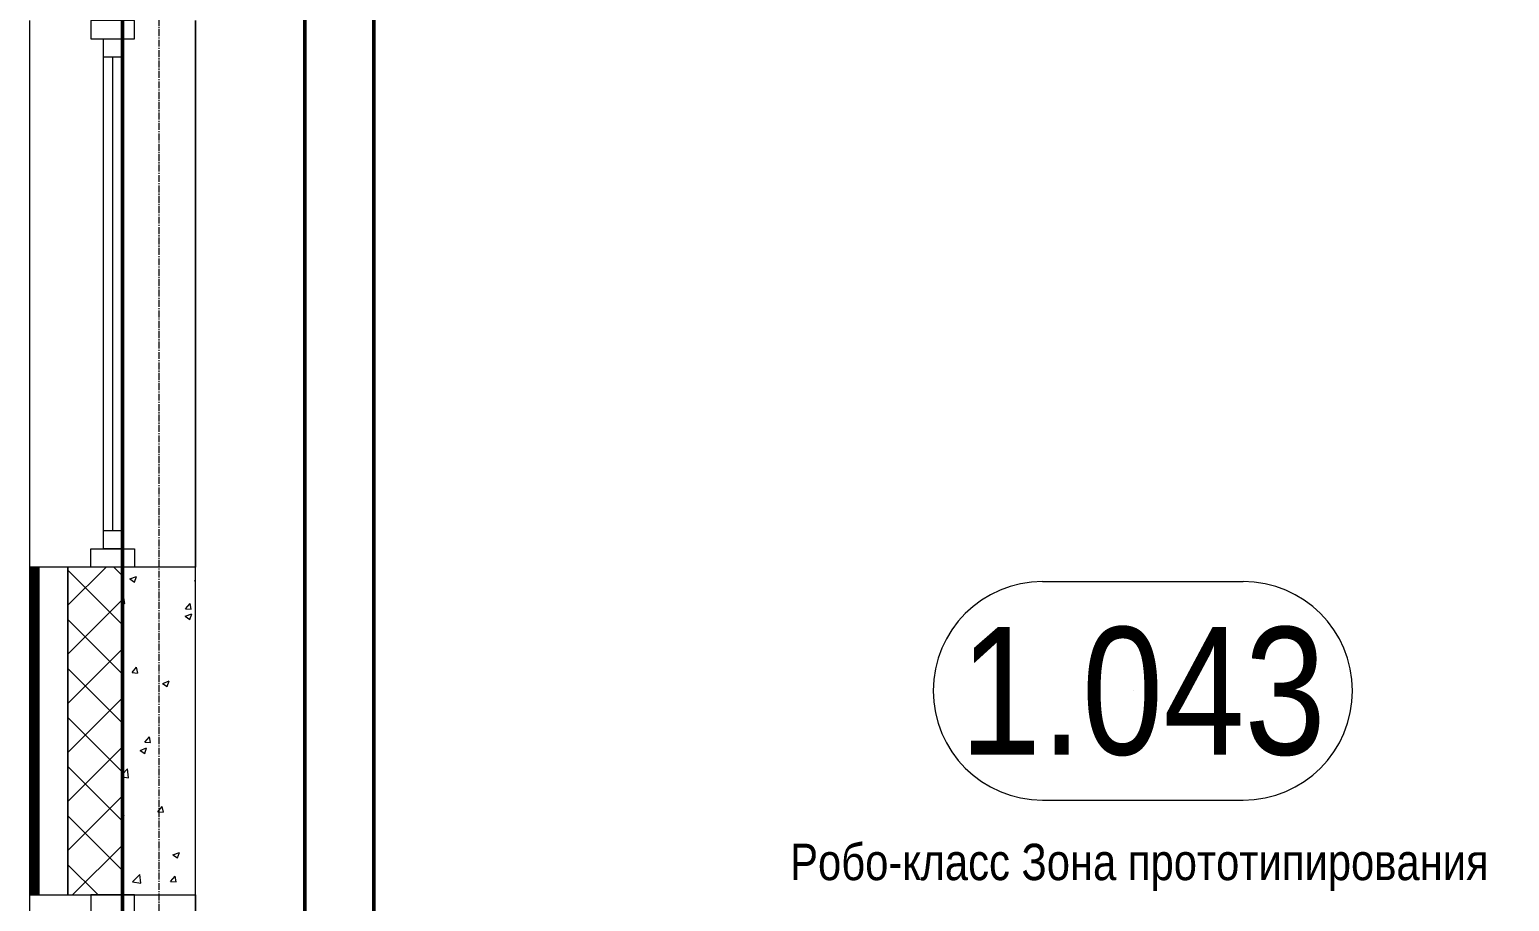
# Model space of a CAD drawing. Header units: millimetres. Extents: x -7155 to 483283, y -227682 to 148426.
# Drawn here: x -355 to 3703, y 85282 to 87675 of the extents above; entities that cross this region are included whole.
import ezdxf
from ezdxf.enums import TextEntityAlignment as Align

# ---------------------------------------------------------------- set-up
doc = ezdxf.new("R2010")
doc.units = ezdxf.units.MM
doc.linetypes.add('CENTER2', pattern=[28.575, 19.05, -3.175, 3.175, -3.175])
doc.layers.get('Defpoints').update_dxf_attribs({"color": 140})
for name, color, linetype, lineweight in [('A-Wall_Материал_Газоблок_Контур', 250, 'Continuous', 0), ('АР_Area', 5, 'Continuous', 5), ('АР_Окна', 4, 'Continuous', 5), ('АР_Стены ПЕНОблок', 52, 'Continuous', 20), ('АР_Тонкая', 254, 'Continuous', 5), ('АР_Утеплитель', 31, 'Continuous', 0), ('АР_Штриховка', 8, 'Continuous', 0)]:
    doc.layers.add(name, color=color, linetype=linetype, lineweight=lineweight)
doc.layers.add('АР_Оси_РД_100', color=7, linetype='Continuous', lineweight=0, true_color=0x525252)
doc.layers.add('РД_Оси_100', color=7, linetype='Continuous', lineweight=0, true_color=0x525252)
doc.layers.add('КР_Балки-0.5', color=60, linetype='Continuous', lineweight=50, plot=False)
doc.styles.add('style1', font='ARIALN.TTF')

# ---------------------------------------------------------------- blocks, each defined once
blk = doc.blocks.new('СОШ_2200_АР_ОСИ_М100_28.05.24')
at = {"layer": 'АР_Оси_РД_100', "linetype": 'CENTER2'}
blk.add_line((0, -6155), (0, 139938.679), dxfattribs=at)
blk = doc.blocks.new('MOK-МаркаПом_овал_ареал')
for p, q in [((-2.75, 3), (2.75, 3)), ((-2.75, -3), (2.75, -3))]:
    blk.add_line(p, q)
for centre, radius, start, end in [((-2.75, 0), 3, 90, 270), ((2.75, 0), 3, 270, 90), ((-3.75, 0), 3.5, 0, 0.001)]:
    blk.add_arc(centre, radius, start, end)
at = {"color": 0, "style": 'style1'}
blk.add_attdef('АР-ПОМЕЩЕНИЕ:НОМЕР', text='', height=3.5, dxfattribs=at).set_placement((0, 0), align=Align.MIDDLE)

msp = doc.modelspace()

# ---------------------------------------------------------------- linework, layer by layer
at = {"color": 1, "lineweight": 50}
msp.add_lwpolyline([(589, 87844), (11994, 87844), (11994, 64899), (589, 64899)], close=True, dxfattribs=at)
at = {"layer": 'A-Wall_Материал_Газоблок_Контур', "color": 18, "linetype": 'Continuous', "lineweight": 0, "true_color": 0x000000}
for p, q in [((-355, 87700), (-355, 86200)), ((100, 86200), (100, 87700)), ((-355, 85300), (-355, 82900)), ((100, 82900), (100, 85300))]:
    msp.add_line(p, q, dxfattribs=at)
at = {"layer": 'АР_Окна', "color": 18, "linetype": 'Continuous', "lineweight": 5, "true_color": 0x000000}
for p, q in [((-355, 87700), (-355, 86200)), ((100, 87700), (100, 86200)), ((-152.5, 87600), (-102.5, 87600)), ((-127.5, 87600), (-127.5, 86300)), ((-152.5, 86300), (-102.5, 86300)), ((-355, 85300), (-355, 82900)), ((100, 85300), (100, 82900))]:
    msp.add_line(p, q, dxfattribs=at)
for points in [[(-67.5, 87650), (-67.5, 87700), (-187.5, 87700), (-187.5, 87650)], [(-152.5, 87650), (-102.5, 87650), (-102.5, 86250), (-152.5, 86250)], [(-67.5, 86250), (-67.5, 86200), (-187.5, 86200), (-187.5, 86250)], [(-67.5, 85250), (-67.5, 85300), (-187.5, 85300), (-187.5, 85250)]]:
    msp.add_lwpolyline(points, close=True, dxfattribs=at)
at = {"layer": 'АР_Стены ПЕНОблок', "color": 18, "linetype": 'Continuous', "lineweight": 20, "true_color": 0x000000}
for p, q in [((100, 86200), (-100, 86200)), ((-100, 86200), (-100, 85300)), ((100, 85300), (100, 86200)), ((-100, 85300), (100, 85300))]:
    msp.add_line(p, q, dxfattribs=at)
at = {"layer": 'АР_Тонкая', "color": 18, "linetype": 'Continuous', "lineweight": 5, "true_color": 0x000000}
for p, q in [((-330, 86200), (-355, 86200)), ((-355, 86200), (-355, 85300)), ((-250, 86200), (-330, 86200)), ((-330, 86200), (-330, 85300)), ((-330, 85300), (-330, 86200)), ((-250, 85300), (-250, 86200)), ((-355, 85300), (-330, 85300)), ((-330, 85300), (-250, 85300))]:
    msp.add_line(p, q, dxfattribs=at)
at = {"layer": 'АР_Утеплитель', "color": 18, "linetype": 'Continuous', "lineweight": 0, "true_color": 0x000000}
for p, q in [((-100, 86200), (-250, 86200)), ((-250, 86200), (-250, 85300)), ((-100, 85300), (-100, 86200)), ((-250, 85300), (-100, 85300))]:
    msp.add_line(p, q, dxfattribs=at)
at = {"layer": 'АР_Штриховка', "color": 18, "linetype": 'Continuous', "lineweight": 0, "true_color": 0x000000}
for p, q in [((-355, 86199), (-330, 86199)), ((-355, 86198), (-330, 86198)), ((-355, 86197), (-330, 86197)), ((-355, 86196), (-330, 86196)), ((-250, 86095.2), (-145.2, 86200)), ((-100, 86175.8), (-124.2, 86200)), ((-355, 86195), (-330, 86195)), ((-355, 86194), (-330, 86194)), ((-355, 86193), (-330, 86193)), ((-355, 86192), (-330, 86192)), ((-355, 86191), (-330, 86191)), ((-355, 86190), (-330, 86190)), ((-355, 86189), (-330, 86189)), ((-355, 86188), (-330, 86188)), ((-355, 86187), (-330, 86187)), ((-355, 86186), (-330, 86186)), ((-355, 86185), (-330, 86185)), ((-355, 86184), (-330, 86184)), ((-355, 86183), (-330, 86183)), ((-355, 86182), (-330, 86182)), ((-355, 86181), (-330, 86181)), ((-355, 86180), (-330, 86180)), ((-355, 86179), (-330, 86179)), ((-355, 86178), (-330, 86178)), ((-355, 86177), (-330, 86177)), ((-355, 86176), (-330, 86176)), ((-355, 86175), (-330, 86175)), ((-355, 86174), (-330, 86174)), ((-355, 86173), (-330, 86173)), ((-355, 86172), (-330, 86172)), ((-355, 86171), (-330, 86171)), ((-355, 86170), (-330, 86170)), ((-355, 86169), (-330, 86169)), ((-355, 86168), (-330, 86168)), ((-355, 86167), (-330, 86167)), ((-355, 86166), (-330, 86166)), ((-355, 86165), (-330, 86165)), ((-355, 86164), (-330, 86164)), ((-355, 86163), (-330, 86163)), ((-355, 86162), (-330, 86162)), ((-355, 86161), (-330, 86161)), ((-355, 86160), (-330, 86160)), ((-355, 86159), (-330, 86159)), ((-355, 86158), (-330, 86158)), ((-355, 86157), (-330, 86157)), ((-355, 86156), (-330, 86156)), ((-100, 86041.1), (-250, 86191.1)), ((-79.9, 86167.1), (-67.2, 86158.6)), ((-79.8, 86167.1), (-62.1, 86174)), ((-67.2, 86158.6), (-62.1, 86173.9)), ((97.5, 86162.1), (100, 86164.7)), ((97.5, 86162), (100, 86161.7)), ((-355, 86155), (-330, 86155)), ((-355, 86154), (-330, 86154)), ((-355, 86153), (-330, 86153)), ((-355, 86152), (-330, 86152)), ((-355, 86151), (-330, 86151)), ((-355, 86150), (-330, 86150)), ((-355, 86149), (-330, 86149)), ((-355, 86148), (-330, 86148)), ((-355, 86147), (-330, 86147)), ((-355, 86146), (-330, 86146)), ((-355, 86145), (-330, 86145)), ((-355, 86144), (-330, 86144)), ((-355, 86143), (-330, 86143)), ((-355, 86142), (-330, 86142)), ((-355, 86141), (-330, 86141)), ((-355, 86140), (-330, 86140)), ((-355, 86139), (-330, 86139)), ((-355, 86138), (-330, 86138)), ((-355, 86137), (-330, 86137)), ((-355, 86136), (-330, 86136)), ((-355, 86135), (-330, 86135)), ((-355, 86134), (-330, 86134)), ((-355, 86133), (-330, 86133)), ((-355, 86132), (-330, 86132)), ((-355, 86131), (-330, 86131)), ((-355, 86130), (-330, 86130)), ((-355, 86129), (-330, 86129)), ((-355, 86128), (-330, 86128)), ((-355, 86127), (-330, 86127)), ((-355, 86126), (-330, 86126)), ((-355, 86125), (-330, 86125)), ((-355, 86124), (-330, 86124)), ((-355, 86123), (-330, 86123)), ((-355, 86122), (-330, 86122)), ((-355, 86121), (-330, 86121)), ((-355, 86120), (-330, 86120)), ((-355, 86119), (-330, 86119)), ((-355, 86118), (-330, 86118)), ((-355, 86117), (-330, 86117)), ((-355, 86116), (-330, 86116)), ((-355, 86115), (-330, 86115)), ((-100, 86112.4), (-97, 86116)), ((-93.8, 86100.1), (-96.8, 86116)), ((-355, 86114), (-330, 86114)), ((-355, 86113), (-330, 86113)), ((-355, 86112), (-330, 86112)), ((-355, 86111), (-330, 86111)), ((-355, 86110), (-330, 86110)), ((-355, 86109), (-330, 86109)), ((-355, 86108), (-330, 86108)), ((-355, 86107), (-330, 86107)), ((-355, 86106), (-330, 86106)), ((-355, 86105), (-330, 86105)), ((-355, 86104), (-330, 86104)), ((-355, 86103), (-330, 86103)), ((-355, 86102), (-330, 86102)), ((-355, 86101), (-330, 86101)), ((-355, 86100), (-330, 86100)), ((-355, 86099), (-330, 86099)), ((-355, 86098), (-330, 86098)), ((-355, 86097), (-330, 86097)), ((-355, 86096), (-330, 86096)), ((-355, 86095), (-330, 86095)), ((-355, 86094), (-330, 86094)), ((-355, 86093), (-330, 86093)), ((-355, 86092), (-330, 86092)), ((-355, 86091), (-330, 86091)), ((-355, 86090), (-330, 86090)), ((-355, 86089), (-330, 86089)), ((-355, 86088), (-330, 86088)), ((-355, 86087), (-330, 86087)), ((-355, 86086), (-330, 86086)), ((-355, 86085), (-330, 86085)), ((-355, 86084), (-330, 86084)), ((-355, 86083), (-330, 86083)), ((-355, 86082), (-330, 86082)), ((-355, 86081), (-330, 86081)), ((-355, 86080), (-330, 86080)), ((-355, 86079), (-330, 86079)), ((-355, 86078), (-330, 86078)), ((-355, 86077), (-330, 86077)), ((-355, 86076), (-330, 86076)), ((-355, 86075), (-330, 86075)), ((-250, 85960.5), (-100, 86110.5)), ((-100, 86100.6), (-94.1, 86100.1)), ((72.9, 86085.5), (85.2, 86100)), ((72.9, 86085.5), (88.1, 86084.1)), ((88.3, 86084.2), (85.4, 86100.1)), ((-355, 86074), (-330, 86074)), ((-355, 86073), (-330, 86073)), ((-355, 86072), (-330, 86072)), ((-355, 86071), (-330, 86071)), ((-355, 86070), (-330, 86070)), ((-355, 86069), (-330, 86069)), ((-355, 86068), (-330, 86068)), ((-355, 86067), (-330, 86067)), ((-355, 86066), (-330, 86066)), ((-355, 86065), (-330, 86065)), ((-355, 86064), (-330, 86064)), ((-355, 86063), (-330, 86063)), ((-355, 86062), (-330, 86062)), ((-355, 86061), (-330, 86061)), ((-355, 86060), (-330, 86060)), ((-355, 86059), (-330, 86059)), ((-355, 86058), (-330, 86058)), ((-355, 86057), (-330, 86057)), ((-355, 86056), (-330, 86056)), ((-355, 86055), (-330, 86055)), ((-355, 86054), (-330, 86054)), ((-355, 86053), (-330, 86053)), ((-355, 86052), (-330, 86052)), ((-355, 86051), (-330, 86051)), ((-355, 86050), (-330, 86050)), ((-355, 86049), (-330, 86049)), ((-355, 86048), (-330, 86048)), ((-355, 86047), (-330, 86047)), ((-355, 86046), (-330, 86046)), ((-355, 86045), (-330, 86045)), ((-355, 86044), (-330, 86044)), ((-355, 86043), (-330, 86043)), ((-355, 86042), (-330, 86042)), ((-355, 86041), (-330, 86041)), ((-355, 86040), (-330, 86040)), ((-355, 86039), (-330, 86039)), ((-355, 86038), (-330, 86038)), ((-355, 86037), (-330, 86037)), ((-355, 86036), (-330, 86036)), ((-355, 86035), (-330, 86035)), ((-355, 86034), (-330, 86034)), ((-100, 85906.3), (-250, 86056.3)), ((71.7, 86064.8), (84.4, 86056.3)), ((71.8, 86064.9), (89.6, 86071.7)), ((84.4, 86056.3), (89.5, 86071.6)), ((-355, 86033), (-330, 86033)), ((-355, 86032), (-330, 86032)), ((-355, 86031), (-330, 86031)), ((-355, 86030), (-330, 86030)), ((-355, 86029), (-330, 86029)), ((-355, 86028), (-330, 86028)), ((-355, 86027), (-330, 86027)), ((-355, 86026), (-330, 86026)), ((-355, 86025), (-330, 86025)), ((-355, 86024), (-330, 86024)), ((-355, 86023), (-330, 86023)), ((-355, 86022), (-330, 86022)), ((-355, 86021), (-330, 86021)), ((-355, 86020), (-330, 86020)), ((-355, 86019), (-330, 86019)), ((-355, 86018), (-330, 86018)), ((-355, 86017), (-330, 86017)), ((-355, 86016), (-330, 86016)), ((-355, 86015), (-330, 86015)), ((-355, 86014), (-330, 86014)), ((-355, 86013), (-330, 86013)), ((-355, 86012), (-330, 86012)), ((-355, 86011), (-330, 86011)), ((-355, 86010), (-330, 86010)), ((-355, 86009), (-330, 86009)), ((-355, 86008), (-330, 86008)), ((-355, 86007), (-330, 86007)), ((-355, 86006), (-330, 86006)), ((-355, 86005), (-330, 86005)), ((-355, 86004), (-330, 86004)), ((-355, 86003), (-330, 86003)), ((-355, 86002), (-330, 86002)), ((-355, 86001), (-330, 86001)), ((-355, 86000), (-330, 86000)), ((-355, 85999), (-330, 85999)), ((-355, 85998), (-330, 85998)), ((-355, 85997), (-330, 85997)), ((-355, 85996), (-330, 85996)), ((-355, 85995), (-330, 85995)), ((-355, 85994), (-330, 85994)), ((-355, 85993), (-330, 85993)), ((-355, 85992), (-330, 85992)), ((-355, 85991), (-330, 85991)), ((-355, 85990), (-330, 85990)), ((-355, 85989), (-330, 85989)), ((-355, 85988), (-330, 85988)), ((-355, 85987), (-330, 85987)), ((-355, 85986), (-330, 85986)), ((-355, 85985), (-330, 85985)), ((-355, 85984), (-330, 85984)), ((-355, 85983), (-330, 85983)), ((-355, 85982), (-330, 85982)), ((-355, 85981), (-330, 85981)), ((-355, 85980), (-330, 85980)), ((-355, 85979), (-330, 85979)), ((-355, 85978), (-330, 85978)), ((-355, 85977), (-330, 85977)), ((-355, 85976), (-330, 85976)), ((-355, 85975), (-330, 85975)), ((-355, 85974), (-330, 85974)), ((-355, 85973), (-330, 85973)), ((-355, 85972), (-330, 85972)), ((-355, 85971), (-330, 85971)), ((-355, 85970), (-330, 85970)), ((-355, 85969), (-330, 85969)), ((-355, 85968), (-330, 85968)), ((-355, 85967), (-330, 85967)), ((-355, 85966), (-330, 85966)), ((-355, 85965), (-330, 85965)), ((-355, 85964), (-330, 85964)), ((-355, 85963), (-330, 85963)), ((-355, 85962), (-330, 85962)), ((-355, 85961), (-330, 85961)), ((-355, 85960), (-330, 85960)), ((-355, 85959), (-330, 85959)), ((-355, 85958), (-330, 85958)), ((-355, 85957), (-330, 85957)), ((-355, 85956), (-330, 85956)), ((-355, 85955), (-330, 85955)), ((-355, 85954), (-330, 85954)), ((-355, 85953), (-330, 85953)), ((-250, 85825.8), (-100, 85975.8)), ((-355, 85952), (-330, 85952)), ((-355, 85951), (-330, 85951)), ((-355, 85950), (-330, 85950)), ((-355, 85949), (-330, 85949)), ((-355, 85948), (-330, 85948)), ((-355, 85947), (-330, 85947)), ((-355, 85946), (-330, 85946)), ((-355, 85945), (-330, 85945)), ((-355, 85944), (-330, 85944)), ((-355, 85943), (-330, 85943)), ((-355, 85942), (-330, 85942)), ((-355, 85941), (-330, 85941)), ((-355, 85940), (-330, 85940)), ((-355, 85939), (-330, 85939)), ((-355, 85938), (-330, 85938)), ((-355, 85937), (-330, 85937)), ((-355, 85936), (-330, 85936)), ((-355, 85935), (-330, 85935)), ((-355, 85934), (-330, 85934)), ((-355, 85933), (-330, 85933)), ((-355, 85932), (-330, 85932)), ((-355, 85931), (-330, 85931)), ((-355, 85930), (-330, 85930)), ((-355, 85929), (-330, 85929)), ((-355, 85928), (-330, 85928)), ((-355, 85927), (-330, 85927)), ((-355, 85926), (-330, 85926)), ((-355, 85925), (-330, 85925)), ((-355, 85924), (-330, 85924)), ((-355, 85923), (-330, 85923)), ((-355, 85922), (-330, 85922)), ((-355, 85921), (-330, 85921)), ((-355, 85920), (-330, 85920)), ((-355, 85919), (-330, 85919)), ((-355, 85918), (-330, 85918)), ((-355, 85917), (-330, 85917)), ((-355, 85916), (-330, 85916)), ((-355, 85915), (-330, 85915)), ((-355, 85914), (-330, 85914)), ((-355, 85913), (-330, 85913)), ((-355, 85912), (-330, 85912)), ((-100, 85771.6), (-250, 85921.6)), ((-74, 85910.3), (-61.7, 85924.9)), ((-58.6, 85909), (-61.5, 85925)), ((-355, 85911), (-330, 85911)), ((-355, 85910), (-330, 85910)), ((-355, 85909), (-330, 85909)), ((-355, 85908), (-330, 85908)), ((-355, 85907), (-330, 85907)), ((-355, 85906), (-330, 85906)), ((-355, 85905), (-330, 85905)), ((-355, 85904), (-330, 85904)), ((-355, 85903), (-330, 85903)), ((-355, 85902), (-330, 85902)), ((-355, 85901), (-330, 85901)), ((-355, 85900), (-330, 85900)), ((-355, 85899), (-330, 85899)), ((-355, 85898), (-330, 85898)), ((-355, 85897), (-330, 85897)), ((-355, 85896), (-330, 85896)), ((-355, 85895), (-330, 85895)), ((-355, 85894), (-330, 85894)), ((-355, 85893), (-330, 85893)), ((-355, 85892), (-330, 85892)), ((-355, 85891), (-330, 85891)), ((-355, 85890), (-330, 85890)), ((-355, 85889), (-330, 85889)), ((-355, 85888), (-330, 85888)), ((-355, 85887), (-330, 85887)), ((-355, 85886), (-330, 85886)), ((-355, 85885), (-330, 85885)), ((-355, 85884), (-330, 85884)), ((-355, 85883), (-330, 85883)), ((-355, 85882), (-330, 85882)), ((-355, 85881), (-330, 85881)), ((-355, 85880), (-330, 85880)), ((-355, 85879), (-330, 85879)), ((-355, 85878), (-330, 85878)), ((-355, 85877), (-330, 85877)), ((-355, 85876), (-330, 85876)), ((-355, 85875), (-330, 85875)), ((-355, 85874), (-330, 85874)), ((-355, 85873), (-330, 85873)), ((-355, 85872), (-330, 85872)), ((-74, 85910.3), (-58.8, 85909)), ((9.9, 85880.6), (22.6, 85872.1)), ((10, 85880.7), (27.7, 85887.5)), ((22.6, 85872.1), (27.7, 85887.5)), ((-355, 85871), (-330, 85871)), ((-355, 85870), (-330, 85870)), ((-355, 85869), (-330, 85869)), ((-355, 85868), (-330, 85868)), ((-355, 85867), (-330, 85867)), ((-355, 85866), (-330, 85866)), ((-355, 85865), (-330, 85865)), ((-355, 85864), (-330, 85864)), ((-355, 85863), (-330, 85863)), ((-355, 85862), (-330, 85862)), ((-355, 85861), (-330, 85861)), ((-355, 85860), (-330, 85860)), ((-355, 85859), (-330, 85859)), ((-355, 85858), (-330, 85858)), ((-355, 85857), (-330, 85857)), ((-355, 85856), (-330, 85856)), ((-355, 85855), (-330, 85855)), ((-355, 85854), (-330, 85854)), ((-355, 85853), (-330, 85853)), ((-355, 85852), (-330, 85852)), ((-355, 85851), (-330, 85851)), ((-355, 85850), (-330, 85850)), ((-355, 85849), (-330, 85849)), ((-355, 85848), (-330, 85848)), ((-355, 85847), (-330, 85847)), ((-355, 85846), (-330, 85846)), ((-355, 85845), (-330, 85845)), ((-355, 85844), (-330, 85844)), ((-355, 85843), (-330, 85843)), ((-355, 85842), (-330, 85842)), ((-355, 85841), (-330, 85841)), ((-355, 85840), (-330, 85840)), ((-355, 85839), (-330, 85839)), ((-355, 85838), (-330, 85838)), ((-355, 85837), (-330, 85837)), ((-355, 85836), (-330, 85836)), ((-355, 85835), (-330, 85835)), ((-355, 85834), (-330, 85834)), ((-355, 85833), (-330, 85833)), ((-355, 85832), (-330, 85832)), ((-355, 85831), (-330, 85831)), ((-250, 85691.1), (-100, 85841.1)), ((-355, 85830), (-330, 85830)), ((-355, 85829), (-330, 85829)), ((-355, 85828), (-330, 85828)), ((-355, 85827), (-330, 85827)), ((-355, 85826), (-330, 85826)), ((-355, 85825), (-330, 85825)), ((-355, 85824), (-330, 85824)), ((-355, 85823), (-330, 85823)), ((-355, 85822), (-330, 85822)), ((-355, 85821), (-330, 85821)), ((-355, 85820), (-330, 85820)), ((-355, 85819), (-330, 85819)), ((-355, 85818), (-330, 85818)), ((-355, 85817), (-330, 85817)), ((-355, 85816), (-330, 85816)), ((-355, 85815), (-330, 85815)), ((-355, 85814), (-330, 85814)), ((-355, 85813), (-330, 85813)), ((-355, 85812), (-330, 85812)), ((-355, 85811), (-330, 85811)), ((-355, 85810), (-330, 85810)), ((-355, 85809), (-330, 85809)), ((-355, 85808), (-330, 85808)), ((-355, 85807), (-330, 85807)), ((-355, 85806), (-330, 85806)), ((-355, 85805), (-330, 85805)), ((-355, 85804), (-330, 85804)), ((-355, 85803), (-330, 85803)), ((-355, 85802), (-330, 85802)), ((-355, 85801), (-330, 85801)), ((-355, 85800), (-330, 85800)), ((-355, 85799), (-330, 85799)), ((-355, 85798), (-330, 85798)), ((-355, 85797), (-330, 85797)), ((-355, 85796), (-330, 85796)), ((-355, 85795), (-330, 85795)), ((-355, 85794), (-330, 85794)), ((-355, 85793), (-330, 85793)), ((-355, 85792), (-330, 85792)), ((-355, 85791), (-330, 85791)), ((-355, 85790), (-330, 85790)), ((-355, 85789), (-330, 85789)), ((-355, 85788), (-330, 85788)), ((-355, 85787), (-330, 85787)), ((-355, 85786), (-330, 85786)), ((-355, 85785), (-330, 85785)), ((-355, 85784), (-330, 85784)), ((-355, 85783), (-330, 85783)), ((-355, 85782), (-330, 85782)), ((-355, 85781), (-330, 85781)), ((-355, 85780), (-330, 85780)), ((-355, 85779), (-330, 85779)), ((-355, 85778), (-330, 85778)), ((-355, 85777), (-330, 85777)), ((-355, 85776), (-330, 85776)), ((-355, 85775), (-330, 85775)), ((-355, 85774), (-330, 85774)), ((-355, 85773), (-330, 85773)), ((-355, 85772), (-330, 85772)), ((-355, 85771), (-330, 85771)), ((-355, 85770), (-330, 85770)), ((-355, 85769), (-330, 85769)), ((-355, 85768), (-330, 85768)), ((-355, 85767), (-330, 85767)), ((-355, 85766), (-330, 85766)), ((-355, 85765), (-330, 85765)), ((-355, 85764), (-330, 85764)), ((-355, 85763), (-330, 85763)), ((-355, 85762), (-330, 85762)), ((-355, 85761), (-330, 85761)), ((-355, 85760), (-330, 85760)), ((-355, 85759), (-330, 85759)), ((-355, 85758), (-330, 85758)), ((-355, 85757), (-330, 85757)), ((-355, 85756), (-330, 85756)), ((-355, 85755), (-330, 85755)), ((-355, 85754), (-330, 85754)), ((-355, 85753), (-330, 85753)), ((-355, 85752), (-330, 85752)), ((-355, 85751), (-330, 85751)), ((-355, 85750), (-330, 85750)), ((-100, 85636.9), (-250, 85786.9)), ((-355, 85749), (-330, 85749)), ((-355, 85748), (-330, 85748)), ((-355, 85747), (-330, 85747)), ((-355, 85746), (-330, 85746)), ((-355, 85745), (-330, 85745)), ((-355, 85744), (-330, 85744)), ((-355, 85743), (-330, 85743)), ((-355, 85742), (-330, 85742)), ((-355, 85741), (-330, 85741)), ((-355, 85740), (-330, 85740)), ((-355, 85739), (-330, 85739)), ((-355, 85738), (-330, 85738)), ((-355, 85737), (-330, 85737)), ((-355, 85736), (-330, 85736)), ((-355, 85735), (-330, 85735)), ((-355, 85734), (-330, 85734)), ((-355, 85733), (-330, 85733)), ((-355, 85732), (-330, 85732)), ((-355, 85731), (-330, 85731)), ((-355, 85730), (-330, 85730)), ((-355, 85729), (-330, 85729)), ((-355, 85728), (-330, 85728)), ((-355, 85727), (-330, 85727)), ((-355, 85726), (-330, 85726)), ((-355, 85725), (-330, 85725)), ((-355, 85724), (-330, 85724)), ((-355, 85723), (-330, 85723)), ((-355, 85722), (-330, 85722)), ((-355, 85721), (-330, 85721)), ((-355, 85720), (-330, 85720)), ((-355, 85719), (-330, 85719)), ((-355, 85718), (-330, 85718)), ((-355, 85717), (-330, 85717)), ((-355, 85716), (-330, 85716)), ((-355, 85715), (-330, 85715)), ((-355, 85714), (-330, 85714)), ((-355, 85713), (-330, 85713)), ((-355, 85712), (-330, 85712)), ((-355, 85711), (-330, 85711)), ((-355, 85710), (-330, 85710)), ((-355, 85709), (-330, 85709)), ((-38.7, 85719.3), (-26.5, 85733.9)), ((-38.7, 85719.3), (-23.6, 85718)), ((-23.4, 85718), (-26.3, 85733.9)), ((-355, 85708), (-330, 85708)), ((-355, 85707), (-330, 85707)), ((-355, 85706), (-330, 85706)), ((-355, 85705), (-330, 85705)), ((-355, 85704), (-330, 85704)), ((-355, 85703), (-330, 85703)), ((-355, 85702), (-330, 85702)), ((-355, 85701), (-330, 85701)), ((-355, 85700), (-330, 85700)), ((-355, 85699), (-330, 85699)), ((-355, 85698), (-330, 85698)), ((-355, 85697), (-330, 85697)), ((-355, 85696), (-330, 85696)), ((-355, 85695), (-330, 85695)), ((-355, 85694), (-330, 85694)), ((-355, 85693), (-330, 85693)), ((-355, 85692), (-330, 85692)), ((-355, 85691), (-330, 85691)), ((-355, 85690), (-330, 85690)), ((-355, 85689), (-330, 85689)), ((-355, 85688), (-330, 85688)), ((-355, 85687), (-330, 85687)), ((-355, 85686), (-330, 85686)), ((-355, 85685), (-330, 85685)), ((-355, 85684), (-330, 85684)), ((-355, 85683), (-330, 85683)), ((-355, 85682), (-330, 85682)), ((-355, 85681), (-330, 85681)), ((-355, 85680), (-330, 85680)), ((-355, 85679), (-330, 85679)), ((-355, 85678), (-330, 85678)), ((-355, 85677), (-330, 85677)), ((-355, 85676), (-330, 85676)), ((-355, 85675), (-330, 85675)), ((-355, 85674), (-330, 85674)), ((-355, 85673), (-330, 85673)), ((-355, 85672), (-330, 85672)), ((-355, 85671), (-330, 85671)), ((-355, 85670), (-330, 85670)), ((-355, 85669), (-330, 85669)), ((-250, 85556.3), (-100, 85706.3)), ((-51.9, 85696.4), (-39.2, 85687.9)), ((-51.8, 85696.5), (-34.1, 85703.3)), ((-39.2, 85687.9), (-34.1, 85703.3)), ((-355, 85668), (-330, 85668)), ((-355, 85667), (-330, 85667)), ((-355, 85666), (-330, 85666)), ((-355, 85665), (-330, 85665)), ((-355, 85664), (-330, 85664)), ((-355, 85663), (-330, 85663)), ((-355, 85662), (-330, 85662)), ((-355, 85661), (-330, 85661)), ((-355, 85660), (-330, 85660)), ((-355, 85659), (-330, 85659)), ((-355, 85658), (-330, 85658)), ((-355, 85657), (-330, 85657)), ((-355, 85656), (-330, 85656)), ((-355, 85655), (-330, 85655)), ((-355, 85654), (-330, 85654)), ((-355, 85653), (-330, 85653)), ((-355, 85652), (-330, 85652)), ((-355, 85651), (-330, 85651)), ((-355, 85650), (-330, 85650)), ((-355, 85649), (-330, 85649)), ((-355, 85648), (-330, 85648)), ((-355, 85647), (-330, 85647)), ((-355, 85646), (-330, 85646)), ((-355, 85645), (-330, 85645)), ((-355, 85644), (-330, 85644)), ((-355, 85643), (-330, 85643)), ((-355, 85642), (-330, 85642)), ((-355, 85641), (-330, 85641)), ((-355, 85640), (-330, 85640)), ((-355, 85639), (-330, 85639)), ((-355, 85638), (-330, 85638)), ((-355, 85637), (-330, 85637)), ((-355, 85636), (-330, 85636)), ((-355, 85635), (-330, 85635)), ((-355, 85634), (-330, 85634)), ((-355, 85633), (-330, 85633)), ((-355, 85632), (-330, 85632)), ((-355, 85631), (-330, 85631)), ((-355, 85630), (-330, 85630)), ((-355, 85629), (-330, 85629)), ((-355, 85628), (-330, 85628)), ((-100, 85502.2), (-250, 85652.2)), ((-100, 85631.7), (-86.4, 85645.9)), ((-83.6, 85621.7), (-86.4, 85645.9)), ((-355, 85627), (-330, 85627)), ((-355, 85626), (-330, 85626)), ((-355, 85625), (-330, 85625)), ((-355, 85624), (-330, 85624)), ((-355, 85623), (-330, 85623)), ((-355, 85622), (-330, 85622)), ((-355, 85621), (-330, 85621)), ((-355, 85620), (-330, 85620)), ((-355, 85619), (-330, 85619)), ((-355, 85618), (-330, 85618)), ((-355, 85617), (-330, 85617)), ((-355, 85616), (-330, 85616)), ((-355, 85615), (-330, 85615)), ((-355, 85614), (-330, 85614)), ((-355, 85613), (-330, 85613)), ((-355, 85612), (-330, 85612)), ((-355, 85611), (-330, 85611)), ((-355, 85610), (-330, 85610)), ((-355, 85609), (-330, 85609)), ((-355, 85608), (-330, 85608)), ((-355, 85607), (-330, 85607)), ((-355, 85606), (-330, 85606)), ((-355, 85605), (-330, 85605)), ((-355, 85604), (-330, 85604)), ((-355, 85603), (-330, 85603)), ((-355, 85602), (-330, 85602)), ((-355, 85601), (-330, 85601)), ((-355, 85600), (-330, 85600)), ((-355, 85599), (-330, 85599)), ((-355, 85598), (-330, 85598)), ((-355, 85597), (-330, 85597)), ((-355, 85596), (-330, 85596)), ((-355, 85595), (-330, 85595)), ((-355, 85594), (-330, 85594)), ((-355, 85593), (-330, 85593)), ((-355, 85592), (-330, 85592)), ((-355, 85591), (-330, 85591)), ((-355, 85590), (-330, 85590)), ((-355, 85589), (-330, 85589)), ((-355, 85588), (-330, 85588)), ((-100, 85624.2), (-83.6, 85621.7)), ((99.8, 85594.2), (100, 85594.3)), ((99.8, 85594.2), (100, 85594)), ((-355, 85587), (-330, 85587)), ((-355, 85586), (-330, 85586)), ((-355, 85585), (-330, 85585)), ((-355, 85584), (-330, 85584)), ((-355, 85583), (-330, 85583)), ((-355, 85582), (-330, 85582)), ((-355, 85581), (-330, 85581)), ((-355, 85580), (-330, 85580)), ((-355, 85579), (-330, 85579)), ((-355, 85578), (-330, 85578)), ((-355, 85577), (-330, 85577)), ((-355, 85576), (-330, 85576)), ((-355, 85575), (-330, 85575)), ((-355, 85574), (-330, 85574)), ((-355, 85573), (-330, 85573)), ((-355, 85572), (-330, 85572)), ((-355, 85571), (-330, 85571)), ((-355, 85570), (-330, 85570)), ((-355, 85569), (-330, 85569)), ((-355, 85568), (-330, 85568)), ((-355, 85567), (-330, 85567)), ((-355, 85566), (-330, 85566)), ((-355, 85565), (-330, 85565)), ((-355, 85564), (-330, 85564)), ((-355, 85563), (-330, 85563)), ((-355, 85562), (-330, 85562)), ((-355, 85561), (-330, 85561)), ((-355, 85560), (-330, 85560)), ((-355, 85559), (-330, 85559)), ((-355, 85558), (-330, 85558)), ((-355, 85557), (-330, 85557)), ((-355, 85556), (-330, 85556)), ((-355, 85555), (-330, 85555)), ((-355, 85554), (-330, 85554)), ((-355, 85553), (-330, 85553)), ((-355, 85552), (-330, 85552)), ((-355, 85551), (-330, 85551)), ((-355, 85550), (-330, 85550)), ((-355, 85549), (-330, 85549)), ((-355, 85548), (-330, 85548)), ((-355, 85547), (-330, 85547)), ((-250, 85421.6), (-100, 85571.6)), ((-355, 85546), (-330, 85546)), ((-355, 85545), (-330, 85545)), ((-355, 85544), (-330, 85544)), ((-355, 85543), (-330, 85543)), ((-355, 85542), (-330, 85542)), ((-355, 85541), (-330, 85541)), ((-355, 85540), (-330, 85540)), ((-355, 85539), (-330, 85539)), ((-355, 85538), (-330, 85538)), ((-355, 85537), (-330, 85537)), ((-355, 85536), (-330, 85536)), ((-355, 85535), (-330, 85535)), ((-355, 85534), (-330, 85534)), ((-355, 85533), (-330, 85533)), ((-355, 85532), (-330, 85532)), ((-355, 85531), (-330, 85531)), ((-355, 85530), (-330, 85530)), ((-355, 85529), (-330, 85529)), ((-355, 85528), (-330, 85528)), ((-355, 85527), (-330, 85527)), ((-355, 85526), (-330, 85526)), ((-355, 85525), (-330, 85525)), ((-355, 85524), (-330, 85524)), ((-355, 85523), (-330, 85523)), ((-355, 85522), (-330, 85522)), ((-355, 85521), (-330, 85521)), ((-355, 85520), (-330, 85520)), ((-355, 85519), (-330, 85519)), ((-355, 85518), (-330, 85518)), ((-355, 85517), (-330, 85517)), ((-355, 85516), (-330, 85516)), ((-355, 85515), (-330, 85515)), ((-355, 85514), (-330, 85514)), ((-355, 85513), (-330, 85513)), ((-355, 85512), (-330, 85512)), ((-355, 85511), (-330, 85511)), ((-355, 85510), (-330, 85510)), ((-355, 85509), (-330, 85509)), ((-355, 85508), (-330, 85508)), ((-355, 85507), (-330, 85507)), ((-355, 85506), (-330, 85506)), ((-100, 85367.5), (-250, 85517.5)), ((-100, 85517.5), (-95.9, 85519.1)), ((-100, 85506.8), (-95.9, 85519.1)), ((-3.5, 85528.2), (8.7, 85542.8)), ((-3.5, 85528.2), (11.7, 85526.9)), ((11.9, 85526.9), (8.9, 85542.9)), ((-355, 85505), (-330, 85505)), ((-355, 85504), (-330, 85504)), ((-355, 85503), (-330, 85503)), ((-355, 85502), (-330, 85502)), ((-355, 85501), (-330, 85501)), ((-355, 85500), (-330, 85500)), ((-355, 85499), (-330, 85499)), ((-355, 85498), (-330, 85498)), ((-355, 85497), (-330, 85497)), ((-355, 85496), (-330, 85496)), ((-355, 85495), (-330, 85495)), ((-355, 85494), (-330, 85494)), ((-355, 85493), (-330, 85493)), ((-355, 85492), (-330, 85492)), ((-355, 85491), (-330, 85491)), ((-355, 85490), (-330, 85490)), ((-355, 85489), (-330, 85489)), ((-355, 85488), (-330, 85488)), ((-355, 85487), (-330, 85487)), ((-355, 85486), (-330, 85486)), ((-355, 85485), (-330, 85485)), ((-355, 85484), (-330, 85484)), ((-355, 85483), (-330, 85483)), ((-355, 85482), (-330, 85482)), ((-355, 85481), (-330, 85481)), ((-355, 85480), (-330, 85480)), ((-355, 85479), (-330, 85479)), ((-355, 85478), (-330, 85478)), ((-355, 85477), (-330, 85477)), ((-355, 85476), (-330, 85476)), ((-355, 85475), (-330, 85475)), ((-355, 85474), (-330, 85474)), ((-355, 85473), (-330, 85473)), ((-355, 85472), (-330, 85472)), ((-355, 85471), (-330, 85471)), ((-355, 85470), (-330, 85470)), ((-355, 85469), (-330, 85469)), ((-355, 85468), (-330, 85468)), ((-355, 85467), (-330, 85467)), ((-355, 85466), (-330, 85466)), ((-355, 85465), (-330, 85465)), ((-355, 85464), (-330, 85464)), ((-355, 85463), (-330, 85463)), ((-355, 85462), (-330, 85462)), ((-355, 85461), (-330, 85461)), ((-355, 85460), (-330, 85460)), ((-355, 85459), (-330, 85459)), ((-355, 85458), (-330, 85458)), ((-355, 85457), (-330, 85457)), ((-355, 85456), (-330, 85456)), ((-355, 85455), (-330, 85455)), ((-355, 85454), (-330, 85454)), ((-355, 85453), (-330, 85453)), ((-355, 85452), (-330, 85452)), ((-355, 85451), (-330, 85451)), ((-355, 85450), (-330, 85450)), ((-355, 85449), (-330, 85449)), ((-355, 85448), (-330, 85448)), ((-355, 85447), (-330, 85447)), ((-355, 85446), (-330, 85446)), ((-355, 85445), (-330, 85445)), ((-355, 85444), (-330, 85444)), ((-355, 85443), (-330, 85443)), ((-355, 85442), (-330, 85442)), ((-355, 85441), (-330, 85441)), ((-355, 85440), (-330, 85440)), ((-355, 85439), (-330, 85439)), ((-355, 85438), (-330, 85438)), ((-355, 85437), (-330, 85437)), ((-355, 85436), (-330, 85436)), ((-355, 85435), (-330, 85435)), ((-355, 85434), (-330, 85434)), ((-355, 85433), (-330, 85433)), ((-355, 85432), (-330, 85432)), ((-355, 85431), (-330, 85431)), ((-355, 85430), (-330, 85430)), ((-355, 85429), (-330, 85429)), ((-355, 85428), (-330, 85428)), ((-355, 85427), (-330, 85427)), ((-355, 85426), (-330, 85426)), ((-355, 85425), (-330, 85425)), ((-236.9, 85300), (-100, 85436.9)), ((-355, 85424), (-330, 85424)), ((-355, 85423), (-330, 85423)), ((-355, 85422), (-330, 85422)), ((-355, 85421), (-330, 85421)), ((-355, 85420), (-330, 85420)), ((-355, 85419), (-330, 85419)), ((-355, 85418), (-330, 85418)), ((-355, 85417), (-330, 85417)), ((-355, 85416), (-330, 85416)), ((-355, 85415), (-330, 85415)), ((-355, 85414), (-330, 85414)), ((-355, 85413), (-330, 85413)), ((-355, 85412), (-330, 85412)), ((-355, 85411), (-330, 85411)), ((-355, 85410), (-330, 85410)), ((-355, 85409), (-330, 85409)), ((-355, 85408), (-330, 85408)), ((-355, 85407), (-330, 85407)), ((-355, 85406), (-330, 85406)), ((-355, 85405), (-330, 85405)), ((-355, 85404), (-330, 85404)), ((-355, 85403), (-330, 85403)), ((-355, 85402), (-330, 85402)), ((-355, 85401), (-330, 85401)), ((-355, 85400), (-330, 85400)), ((-355, 85399), (-330, 85399)), ((-355, 85398), (-330, 85398)), ((-355, 85397), (-330, 85397)), ((-355, 85396), (-330, 85396)), ((-355, 85395), (-330, 85395)), ((-355, 85394), (-330, 85394)), ((-355, 85393), (-330, 85393)), ((-355, 85392), (-330, 85392)), ((-355, 85391), (-330, 85391)), ((-355, 85390), (-330, 85390)), ((-355, 85389), (-330, 85389)), ((-355, 85388), (-330, 85388)), ((-355, 85387), (-330, 85387)), ((-355, 85386), (-330, 85386)), ((-355, 85385), (-330, 85385)), ((38, 85410), (55.8, 85416.9)), ((38, 85410), (50.6, 85401.5)), ((50.6, 85401.5), (55.7, 85416.8)), ((-355, 85384), (-330, 85384)), ((-355, 85383), (-330, 85383)), ((-355, 85382), (-330, 85382)), ((-355, 85381), (-330, 85381)), ((-355, 85380), (-330, 85380)), ((-355, 85379), (-330, 85379)), ((-355, 85378), (-330, 85378)), ((-355, 85377), (-330, 85377)), ((-355, 85376), (-330, 85376)), ((-355, 85375), (-330, 85375)), ((-355, 85374), (-330, 85374)), ((-355, 85373), (-330, 85373)), ((-355, 85372), (-330, 85372)), ((-355, 85371), (-330, 85371)), ((-355, 85370), (-330, 85370)), ((-355, 85369), (-330, 85369)), ((-355, 85368), (-330, 85368)), ((-355, 85367), (-330, 85367)), ((-355, 85366), (-330, 85366)), ((-355, 85365), (-330, 85365)), ((-355, 85364), (-330, 85364)), ((-355, 85363), (-330, 85363)), ((-355, 85362), (-330, 85362)), ((-355, 85361), (-330, 85361)), ((-355, 85360), (-330, 85360)), ((-355, 85359), (-330, 85359)), ((-355, 85358), (-330, 85358)), ((-355, 85357), (-330, 85357)), ((-355, 85356), (-330, 85356)), ((-355, 85355), (-330, 85355)), ((-355, 85354), (-330, 85354)), ((-355, 85353), (-330, 85353)), ((-355, 85352), (-330, 85352)), ((-355, 85351), (-330, 85351)), ((-355, 85350), (-330, 85350)), ((-355, 85349), (-330, 85349)), ((-355, 85348), (-330, 85348)), ((-355, 85347), (-330, 85347)), ((-355, 85346), (-330, 85346)), ((-355, 85345), (-330, 85345)), ((-355, 85344), (-330, 85344)), ((-167.2, 85300), (-250, 85382.8)), ((-72.5, 85335.8), (-52.8, 85356.4)), ((-49.9, 85332.3), (-52.7, 85356.4)), ((31.7, 85337.2), (44, 85351.8)), ((47.1, 85335.9), (44.2, 85351.8)), ((-355, 85343), (-330, 85343)), ((-355, 85342), (-330, 85342)), ((-355, 85341), (-330, 85341)), ((-355, 85340), (-330, 85340)), ((-355, 85339), (-330, 85339)), ((-355, 85338), (-330, 85338)), ((-355, 85337), (-330, 85337)), ((-355, 85336), (-330, 85336)), ((-355, 85335), (-330, 85335)), ((-355, 85334), (-330, 85334)), ((-355, 85333), (-330, 85333)), ((-355, 85332), (-330, 85332)), ((-355, 85331), (-330, 85331)), ((-355, 85330), (-330, 85330)), ((-355, 85329), (-330, 85329)), ((-355, 85328), (-330, 85328)), ((-355, 85327), (-330, 85327)), ((-355, 85326), (-330, 85326)), ((-355, 85325), (-330, 85325)), ((-355, 85324), (-330, 85324)), ((-355, 85323), (-330, 85323)), ((-355, 85322), (-330, 85322)), ((-355, 85321), (-330, 85321)), ((-355, 85320), (-330, 85320)), ((-355, 85319), (-330, 85319)), ((-355, 85318), (-330, 85318)), ((-355, 85317), (-330, 85317)), ((-355, 85316), (-330, 85316)), ((-355, 85315), (-330, 85315)), ((-355, 85314), (-330, 85314)), ((-355, 85313), (-330, 85313)), ((-355, 85312), (-330, 85312)), ((-355, 85311), (-330, 85311)), ((-355, 85310), (-330, 85310)), ((-355, 85309), (-330, 85309)), ((-355, 85308), (-330, 85308)), ((-355, 85307), (-330, 85307)), ((-355, 85306), (-330, 85306)), ((-355, 85305), (-330, 85305)), ((-355, 85304), (-330, 85304)), ((-72.5, 85335.7), (-49.9, 85332.2)), ((31.7, 85337.2), (46.9, 85335.8)), ((-355, 85303), (-330, 85303)), ((-355, 85302), (-330, 85302)), ((-355, 85301), (-330, 85301)), ((-355, 85300), (-330, 85300)), ((-102.2, 85300), (-100, 85302.2))]:
    msp.add_line(p, q, dxfattribs=at)
at = {"layer": 'КР_Балки-0.5', "color": 18, "ltscale": 200, "true_color": 0x000000}
for p, q in [((-100, 64295), (-100, 90800)), ((-100, 64295), (-100, 90800)), ((400, 90800), (400, 64295)), ((400, 90800), (400, 64295))]:
    msp.add_line(p, q, dxfattribs=at)

# ---------------------------------------------------------------- block references
at = {"layer": 'АР_Area', "color": 18, "linetype": 'Continuous', "lineweight": 5, "true_color": 0x000000}
ref = msp.add_blockref('MOK-МаркаПом_овал_ареал', (2698, 85860.2), dxfattribs=dict(at, xscale=100, yscale=100, zscale=100))
ref.add_attrib('АР-ПОМЕЩЕНИЕ:НОМЕР', '1.043', dxfattribs={"layer": '0', "color": 0, "height": 350, "style": 'style1'}).set_placement((2698, 85860.2), align=Align.MIDDLE)
ref.add_attrib('АР-ПОМЕЩЕНИЕ:НАИМЕНОВАНИЕ', 'Робо-класс Зона прототипирования', dxfattribs={"layer": 'Defpoints', "color": 2, "height": 100, "style": 'style1'}).set_placement((2688.6, 85378.8), align=Align.MIDDLE)
at = {"layer": 'РД_Оси_100'}
msp.add_blockref('СОШ_2200_АР_ОСИ_М100_28.05.24', (0, 0), dxfattribs=at)

doc.saveas('drawing.dxf')
